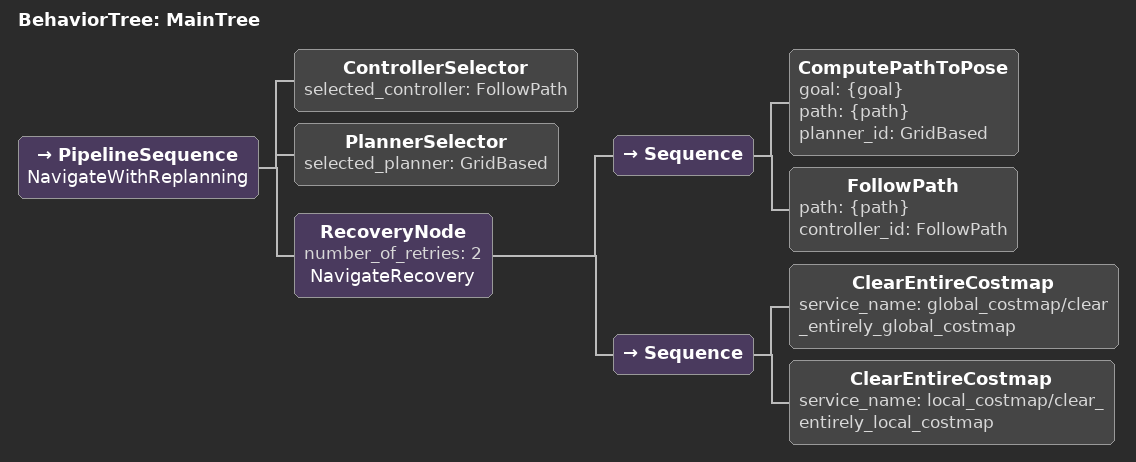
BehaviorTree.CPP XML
<root main_tree_to_execute="MainTree">
  <BehaviorTree ID="MainTree">
    <PipelineSequence name="NavigateWithReplanning">
      <ControllerSelector selected_controller="FollowPath"/>
      <PlannerSelector selected_planner="GridBased"/>
      <RecoveryNode number_of_retries="2" name="NavigateRecovery">
        <Sequence>
          <ComputePathToPose goal="{goal}" path="{path}" planner_id="GridBased"/>
          <FollowPath path="{path}" controller_id="FollowPath"/>
        </Sequence>
        <Sequence>
          <ClearEntireCostmap service_name="global_costmap/clear_entirely_global_costmap"/>
          <ClearEntireCostmap service_name="local_costmap/clear_entirely_local_costmap"/>
        </Sequence>
      </RecoveryNode>
    </PipelineSequence>
  </BehaviorTree>
</root>
